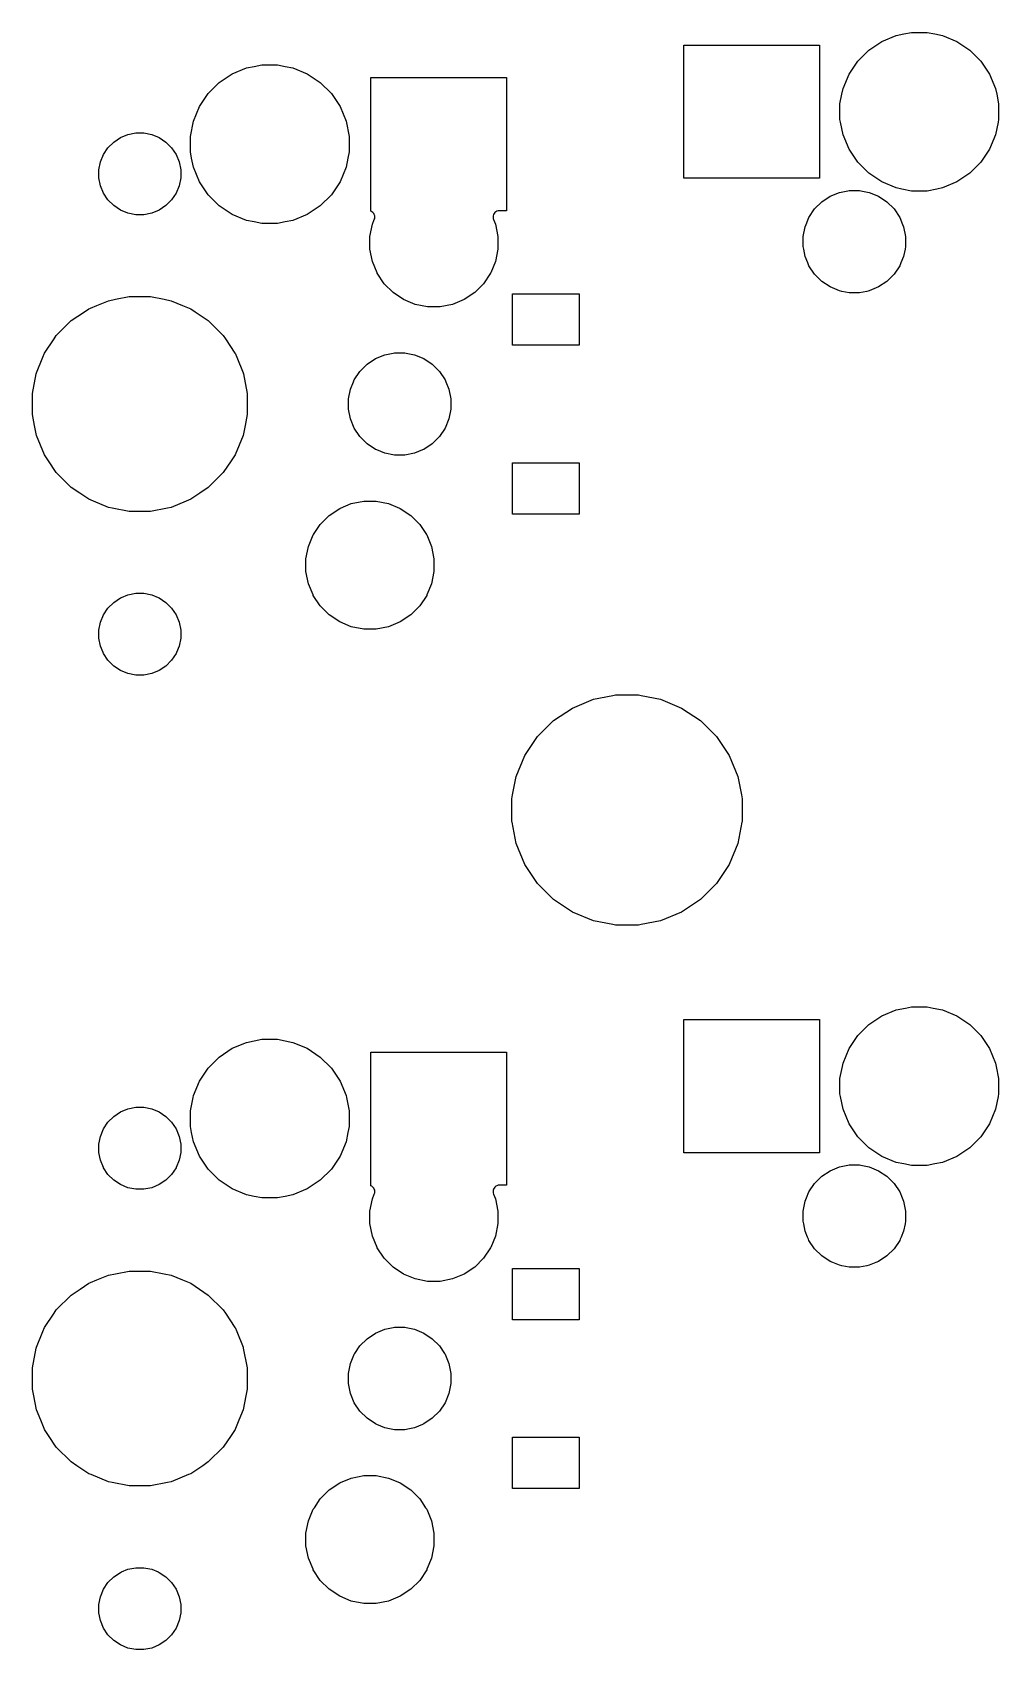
# Model space of a CAD drawing. Extents: x 52 to 337, y -159 to -34.
# Drawn here: x 86.8 to 105.69, y -73.56 to -41.95 of the extents above; entities that cross this region are included whole.
import ezdxf

# ---------------------------------------------------------------- set-up
doc = ezdxf.new("R2010")
doc.units = 0
doc.layers.add('BLACK', color=7, linetype='CONTINUOUS')

msp = doc.modelspace()

# ---------------------------------------------------------------- linework, layer by layer
at = {"layer": 'BLACK', "linetype": 'CONTINUOUS'}
for p, q in [((103.405, -42.123), (103.688, -42.0061)), ((103.688, -42.0061), (103.837, -41.9763)), ((103.837, -41.9763), (103.987, -41.9465)), ((103.987, -41.9465), (104.293, -41.9465)), ((104.293, -41.9465), (104.443, -41.9763)), ((104.443, -41.9763), (104.592, -42.0061)), ((104.592, -42.0061), (104.875, -42.123)), ((99.539, -44.7985), (99.539, -42.1965)), ((99.539, -42.1965), (102.191, -42.1965)), ((102.191, -42.1965), (102.191, -44.7985)), ((102.935, -42.5088), (103.151, -42.2928)), ((103.151, -42.2928), (103.405, -42.123)), ((104.875, -42.123), (105.129, -42.2928)), ((105.129, -42.2928), (105.345, -42.5088)), ((90.7053, -42.758), (90.9876, -42.6411)), ((90.9876, -42.6411), (91.1374, -42.6113)), ((91.1374, -42.6113), (91.2872, -42.5815)), ((91.2872, -42.5815), (91.5928, -42.5815)), ((91.5928, -42.5815), (91.7426, -42.6113)), ((91.7426, -42.6113), (91.8924, -42.6411)), ((91.8924, -42.6411), (92.1747, -42.758)), ((102.766, -42.7628), (102.935, -42.5088)), ((105.345, -42.5088), (105.514, -42.7628)), ((90.2353, -43.1438), (90.4513, -42.9278)), ((90.4513, -42.9278), (90.7053, -42.758)), ((92.1747, -42.758), (92.4287, -42.9278)), ((92.4287, -42.9278), (92.6447, -43.1438)), ((93.416, -45.4426), (93.416, -42.8315)), ((93.416, -42.8315), (96.068, -42.8315)), ((96.068, -42.8315), (96.068, -45.4335)), ((102.649, -43.0451), (102.766, -42.7628)), ((105.514, -42.7628), (105.631, -43.0451)), ((90.0655, -43.3978), (90.2353, -43.1438)), ((92.6447, -43.1438), (92.8145, -43.3978)), ((102.589, -43.3447), (102.627, -43.1536)), ((102.627, -43.1536), (102.649, -43.0451)), ((105.631, -43.0451), (105.653, -43.1536)), ((105.653, -43.1536), (105.691, -43.3447)), ((89.9486, -43.6801), (90.0655, -43.3978)), ((92.8145, -43.3978), (92.9314, -43.6801)), ((102.589, -43.6503), (102.589, -43.3447)), ((105.691, -43.3447), (105.691, -43.6503)), ((88.5206, -44.0027), (88.6664, -43.9423)), ((88.6664, -43.9423), (88.8211, -43.9115)), ((88.8211, -43.9115), (88.9789, -43.9115)), ((88.9789, -43.9115), (89.1336, -43.9423)), ((89.1336, -43.9423), (89.2794, -44.0027)), ((89.889, -43.9797), (89.9486, -43.6801)), ((89.9486, -43.6801), (89.9486, -43.6801)), ((92.9314, -43.6801), (92.9314, -43.6801)), ((92.9314, -43.6801), (92.991, -43.9797)), ((102.599, -43.7007), (102.589, -43.6503)), ((102.649, -43.9499), (102.599, -43.7007)), ((105.681, -43.7007), (105.631, -43.9499)), ((105.691, -43.6503), (105.681, -43.7007)), ((88.1902, -44.3331), (88.2778, -44.2019)), ((88.2778, -44.2019), (88.3894, -44.0903)), ((88.3894, -44.0903), (88.5206, -44.0027)), ((88.5206, -44.0027), (88.5206, -44.0027)), ((89.2794, -44.0027), (89.2794, -44.0027)), ((89.2794, -44.0027), (89.4106, -44.0903)), ((89.4106, -44.0903), (89.5222, -44.2019)), ((89.5222, -44.2019), (89.6098, -44.3331)), ((89.889, -44.2853), (89.889, -43.9797)), ((92.991, -43.9797), (92.991, -44.2853)), ((102.766, -44.2322), (102.649, -43.9499)), ((102.935, -44.4862), (102.766, -44.2322)), ((105.514, -44.2322), (105.345, -44.4862)), ((105.631, -43.9499), (105.514, -44.2322)), ((88.099, -44.6336), (88.1298, -44.4789)), ((88.1298, -44.4789), (88.1902, -44.3331)), ((88.1902, -44.3331), (88.1902, -44.3331)), ((89.6098, -44.3331), (89.6098, -44.3331)), ((89.6098, -44.3331), (89.6702, -44.4789)), ((89.6702, -44.4789), (89.701, -44.6336)), ((89.9129, -44.4055), (89.889, -44.2853)), ((89.9486, -44.5849), (89.9129, -44.4055)), ((92.9671, -44.4055), (92.9314, -44.5849)), ((92.991, -44.2853), (92.9671, -44.4055)), ((103.151, -44.7022), (102.935, -44.4862)), ((105.345, -44.4862), (105.129, -44.7022)), ((88.099, -44.7914), (88.099, -44.6336)), ((88.1298, -44.9461), (88.099, -44.7914)), ((89.701, -44.7914), (89.6702, -44.9461)), ((89.701, -44.6336), (89.701, -44.7914)), ((90.0655, -44.8672), (89.9486, -44.5849)), ((90.2353, -45.1212), (90.0655, -44.8672)), ((92.8145, -44.8672), (92.6447, -45.1212)), ((92.9314, -44.5849), (92.8145, -44.8672)), ((102.191, -44.7985), (99.539, -44.7985)), ((103.405, -44.872), (103.151, -44.7022)), ((103.688, -44.9889), (103.405, -44.872)), ((104.875, -44.872), (104.592, -44.9889)), ((105.129, -44.7022), (104.875, -44.872)), ((88.1902, -45.0919), (88.1298, -44.9461)), ((88.2778, -45.2231), (88.1902, -45.0919)), ((88.1902, -45.0919), (88.1902, -45.0919)), ((89.6098, -45.0919), (89.5222, -45.2231)), ((89.6702, -44.9461), (89.6098, -45.0919)), ((89.6098, -45.0919), (89.6098, -45.0919)), ((90.4513, -45.3372), (90.2353, -45.1212)), ((92.6447, -45.1212), (92.4287, -45.3372)), ((102.232, -45.26), (102.396, -45.1504)), ((102.396, -45.1504), (102.578, -45.075)), ((102.578, -45.075), (102.742, -45.0423)), ((102.742, -45.0423), (102.771, -45.0365)), ((102.771, -45.0365), (102.969, -45.0365)), ((102.969, -45.0365), (102.998, -45.0423)), ((102.998, -45.0423), (103.162, -45.075)), ((103.162, -45.075), (103.344, -45.1504)), ((103.344, -45.1504), (103.508, -45.26)), ((103.8, -45.0112), (103.688, -44.9889)), ((103.987, -45.0485), (103.8, -45.0112)), ((104.293, -45.0485), (103.987, -45.0485)), ((104.48, -45.0112), (104.293, -45.0485)), ((104.592, -44.9889), (104.48, -45.0112)), ((88.3894, -45.3347), (88.2778, -45.2231)), ((88.5206, -45.4223), (88.3894, -45.3347)), ((88.6664, -45.4827), (88.5206, -45.4223)), ((88.5206, -45.4223), (88.5206, -45.4223)), ((88.5206, -45.4223), (88.5206, -45.4223)), ((88.8211, -45.5135), (88.6664, -45.4827)), ((88.9789, -45.5135), (88.8211, -45.5135)), ((89.1336, -45.4827), (88.9789, -45.5135)), ((89.2794, -45.4223), (89.1336, -45.4827)), ((89.4106, -45.3347), (89.2794, -45.4223)), ((89.2794, -45.4223), (89.2794, -45.4223)), ((89.2794, -45.4223), (89.2794, -45.4223)), ((89.5222, -45.2231), (89.4106, -45.3347)), ((90.7053, -45.507), (90.4513, -45.3372)), ((90.9876, -45.6239), (90.7053, -45.507)), ((92.1747, -45.507), (91.8924, -45.6239)), ((92.4287, -45.3372), (92.1747, -45.507)), ((93.4172, -45.443), (93.416, -45.4426)), ((93.4388, -45.4546), (93.4172, -45.443)), ((93.4578, -45.4701), (93.4388, -45.4546)), ((93.4733, -45.4891), (93.4578, -45.4701)), ((93.4849, -45.5107), (93.4733, -45.4891)), ((93.492, -45.5341), (93.4849, -45.5107)), ((95.8151, -45.5107), (95.808, -45.5341)), ((95.8267, -45.4891), (95.8151, -45.5107)), ((95.8422, -45.4701), (95.8267, -45.4891)), ((95.8612, -45.4546), (95.8422, -45.4701)), ((95.8828, -45.443), (95.8612, -45.4546)), ((95.9062, -45.4359), (95.8828, -45.443)), ((95.9306, -45.4335), (95.9062, -45.4359)), ((96.068, -45.4335), (95.9306, -45.4335)), ((101.983, -45.5633), (102.092, -45.3994)), ((102.092, -45.3994), (102.232, -45.26)), ((103.508, -45.26), (103.648, -45.3994)), ((103.648, -45.3994), (103.757, -45.5633)), ((91.1374, -45.6537), (90.9876, -45.6239)), ((91.2872, -45.6835), (91.1374, -45.6537)), ((91.5928, -45.6835), (91.2872, -45.6835)), ((91.7426, -45.6537), (91.5928, -45.6835)), ((91.8924, -45.6239), (91.7426, -45.6537)), ((93.399, -45.9393), (93.4471, -45.6976)), ((93.4471, -45.6976), (93.4849, -45.6063)), ((93.4849, -45.6063), (93.492, -45.5829)), ((93.4944, -45.5585), (93.492, -45.5341)), ((93.492, -45.5829), (93.4944, -45.5585)), ((95.808, -45.5341), (95.8056, -45.5585)), ((95.8056, -45.5585), (95.808, -45.5829)), ((95.808, -45.5829), (95.8151, -45.6063)), ((95.8151, -45.6063), (95.8529, -45.6976)), ((95.8529, -45.6976), (95.901, -45.9393)), ((101.869, -45.9389), (101.907, -45.7455)), ((101.907, -45.7455), (101.926, -45.7005)), ((101.926, -45.7005), (101.983, -45.5633)), ((103.757, -45.5633), (103.814, -45.7005)), ((103.814, -45.7005), (103.833, -45.7455)), ((103.833, -45.7455), (103.871, -45.9389)), ((93.399, -46.1857), (93.399, -45.9393)), ((95.901, -45.9393), (95.901, -46.1857)), ((101.869, -46.1361), (101.869, -45.9389)), ((101.879, -46.1857), (101.869, -46.1361)), ((103.871, -46.1361), (103.861, -46.1857)), ((103.871, -45.9389), (103.871, -46.1361)), ((93.4471, -46.4274), (93.399, -46.1857)), ((93.5394, -46.6503), (93.4471, -46.4274)), ((95.8529, -46.4274), (95.7606, -46.6503)), ((95.901, -46.1857), (95.8529, -46.4274)), ((101.907, -46.3295), (101.879, -46.1857)), ((101.959, -46.4547), (101.907, -46.3295)), ((101.974, -46.4899), (101.959, -46.4547)), ((103.781, -46.4547), (103.766, -46.4899)), ((103.833, -46.3295), (103.781, -46.4547)), ((103.861, -46.1857), (103.833, -46.3295)), ((93.5414, -46.6551), (93.5394, -46.6503)), ((93.6783, -46.86), (93.5414, -46.6551)), ((95.7586, -46.6551), (95.6217, -46.86)), ((95.7606, -46.6503), (95.7586, -46.6551)), ((101.983, -46.5117), (101.974, -46.4899)), ((102.092, -46.6756), (101.983, -46.5117)), ((102.232, -46.815), (102.092, -46.6756)), ((103.648, -46.6756), (103.508, -46.815)), ((103.757, -46.5117), (103.648, -46.6756)), ((103.766, -46.4899), (103.757, -46.5117)), ((93.8525, -47.0342), (93.6783, -46.86)), ((94.0574, -47.1711), (93.8525, -47.0342)), ((95.4475, -47.0342), (95.2426, -47.1711)), ((95.6217, -46.86), (95.4475, -47.0342)), ((96.1865, -48.0635), (96.1865, -47.0615)), ((96.1865, -47.0615), (97.4885, -47.0615)), ((97.4885, -47.0615), (97.4885, -48.0635)), ((102.396, -46.9246), (102.232, -46.815)), ((102.396, -46.9247), (102.396, -46.9246)), ((102.396, -46.9246), (102.396, -46.9246)), ((102.396, -46.9246), (102.396, -46.9246)), ((102.578, -47), (102.396, -46.9247)), ((102.627, -47.0098), (102.578, -47)), ((102.771, -47.0385), (102.627, -47.0098)), ((102.969, -47.0385), (102.771, -47.0385)), ((103.113, -47.0098), (102.969, -47.0385)), ((103.162, -47), (103.113, -47.0098)), ((103.344, -46.9247), (103.162, -47)), ((103.508, -46.815), (103.344, -46.9246)), ((103.344, -46.9246), (103.344, -46.9246)), ((103.344, -46.9246), (103.344, -46.9246)), ((103.344, -46.9246), (103.344, -46.9247)), ((87.5607, -47.5805), (87.8202, -47.4072)), ((87.8202, -47.4072), (87.9048, -47.3506)), ((87.9048, -47.3506), (87.9329, -47.339)), ((87.9329, -47.339), (88.063, -47.2851)), ((88.063, -47.2851), (88.2872, -47.1922)), ((88.2872, -47.1922), (88.4225, -47.1653)), ((88.4225, -47.1653), (88.6931, -47.1115)), ((88.6931, -47.1115), (89.1069, -47.1115)), ((89.1069, -47.1115), (89.3775, -47.1653)), ((89.3775, -47.1653), (89.5128, -47.1922)), ((89.5128, -47.1922), (89.737, -47.2851)), ((89.737, -47.2851), (89.8671, -47.339)), ((89.8671, -47.339), (89.8952, -47.3506)), ((89.8952, -47.3506), (89.9798, -47.4072)), ((89.9798, -47.4072), (90.2393, -47.5805)), ((94.2851, -47.2654), (94.0574, -47.1711)), ((94.0574, -47.1711), (94.0574, -47.1711)), ((94.0574, -47.1711), (94.0574, -47.1711)), ((94.5268, -47.3135), (94.2851, -47.2654)), ((94.7732, -47.3135), (94.5268, -47.3135)), ((95.0149, -47.2654), (94.7732, -47.3135)), ((95.2426, -47.1711), (95.0149, -47.2654)), ((95.2426, -47.1711), (95.2426, -47.1711)), ((95.2426, -47.1711), (95.2426, -47.1711)), ((87.268, -47.8732), (87.5607, -47.5805)), ((90.2393, -47.5805), (90.532, -47.8732)), ((87.0391, -48.2158), (87.2257, -47.9365)), ((87.2257, -47.9365), (87.268, -47.8732)), ((90.532, -47.8732), (90.5743, -47.9365)), ((90.5743, -47.9365), (90.7609, -48.2158)), ((86.8797, -48.5997), (87.0052, -48.2969)), ((87.0052, -48.2969), (87.0381, -48.2173)), ((87.0381, -48.2173), (87.0391, -48.2158)), ((90.7609, -48.2158), (90.7619, -48.2173)), ((90.7619, -48.2173), (90.7948, -48.2969)), ((90.7948, -48.2969), (90.9203, -48.5997)), ((93.3419, -48.435), (93.5058, -48.3254)), ((93.5058, -48.3254), (93.688, -48.25)), ((93.688, -48.25), (93.8522, -48.2173)), ((93.8522, -48.2173), (93.8814, -48.2115)), ((93.8814, -48.2115), (94.0786, -48.2115)), ((94.0786, -48.2115), (94.1078, -48.2173)), ((94.1078, -48.2173), (94.272, -48.25)), ((94.272, -48.25), (94.4542, -48.3254)), ((94.4542, -48.3254), (94.6181, -48.435)), ((97.4885, -48.0635), (96.1865, -48.0635)), ((86.799, -49.0056), (86.8754, -48.6217)), ((86.8754, -48.6217), (86.8797, -48.5997)), ((90.9203, -48.5997), (90.9246, -48.6217)), ((90.9246, -48.6217), (91.001, -49.0056)), ((93.0929, -48.7383), (93.2025, -48.5744)), ((93.2025, -48.5744), (93.3419, -48.435)), ((94.6181, -48.435), (94.7575, -48.5744)), ((94.7575, -48.5744), (94.8671, -48.7383)), ((86.799, -49.4194), (86.799, -49.0056)), ((91.001, -49.0056), (91.001, -49.4194)), ((92.979, -49.1139), (93.0175, -48.9205)), ((93.0175, -48.9205), (93.0758, -48.7797)), ((93.0758, -48.7797), (93.0929, -48.7384)), ((93.0929, -48.7384), (93.0929, -48.7383)), ((94.8671, -48.7383), (94.8671, -48.7384)), ((94.8671, -48.7384), (94.8842, -48.7797)), ((94.8842, -48.7797), (94.9425, -48.9205)), ((94.9425, -48.9205), (94.981, -49.1139)), ((92.979, -49.3111), (92.979, -49.1139)), ((93.0175, -49.5045), (92.979, -49.3111)), ((94.981, -49.3111), (94.9425, -49.5045)), ((94.981, -49.1139), (94.981, -49.3111)), ((86.8418, -49.6345), (86.799, -49.4194)), ((86.8797, -49.8253), (86.8418, -49.6345)), ((90.9582, -49.6345), (90.9203, -49.8253)), ((91.001, -49.4194), (90.9582, -49.6345)), ((93.0929, -49.6867), (93.0175, -49.5045)), ((94.9425, -49.5045), (94.8671, -49.6867)), ((87.0381, -50.2077), (86.8797, -49.8253)), ((90.9203, -49.8253), (90.7619, -50.2077)), ((93.2025, -49.8506), (93.0929, -49.6867)), ((93.3419, -49.99), (93.2025, -49.8506)), ((94.7575, -49.8506), (94.6181, -49.99)), ((94.8671, -49.6867), (94.7575, -49.8506)), ((87.1171, -50.3258), (87.0381, -50.2077)), ((90.7619, -50.2077), (90.6829, -50.3258)), ((93.5058, -50.0996), (93.3419, -49.99)), ((93.5059, -50.0996), (93.5058, -50.0996)), ((93.5058, -50.0996), (93.5058, -50.0996)), ((93.5335, -50.111), (93.5059, -50.0996)), ((93.688, -50.175), (93.5335, -50.111)), ((93.8814, -50.2135), (93.688, -50.175)), ((94.0786, -50.2135), (93.8814, -50.2135)), ((94.272, -50.175), (94.0786, -50.2135)), ((94.4265, -50.111), (94.272, -50.175)), ((94.4541, -50.0996), (94.4265, -50.111)), ((94.4542, -50.0996), (94.4541, -50.0996)), ((94.4541, -50.0996), (94.4541, -50.0996)), ((94.6181, -49.99), (94.4542, -50.0996)), ((87.268, -50.5518), (87.1171, -50.3258)), ((87.5607, -50.8445), (87.268, -50.5518)), ((90.532, -50.5518), (90.2393, -50.8445)), ((90.6829, -50.3258), (90.532, -50.5518)), ((96.1865, -51.3635), (96.1865, -50.3615)), ((96.1865, -50.3615), (97.4885, -50.3615)), ((97.4885, -50.3615), (97.4885, -51.3635)), ((87.7278, -50.9561), (87.5607, -50.8445)), ((90.2393, -50.8445), (90.0722, -50.9561)), ((87.9048, -51.0744), (87.7278, -50.9561)), ((87.9944, -51.1115), (87.9048, -51.0744)), ((87.9048, -51.0744), (87.9048, -51.0744)), ((87.9048, -51.0744), (87.9048, -51.0744)), ((88.2872, -51.2328), (87.9944, -51.1115)), ((89.8056, -51.1115), (89.5128, -51.2328)), ((89.8952, -51.0744), (89.8056, -51.1115)), ((90.0722, -50.9561), (89.8952, -51.0744)), ((89.8952, -51.0744), (89.8952, -51.0744)), ((89.8952, -51.0744), (89.8952, -51.0744)), ((92.8232, -51.2473), (93.0351, -51.1596)), ((93.0351, -51.1596), (93.2768, -51.1115)), ((93.2768, -51.1115), (93.5232, -51.1115)), ((93.5232, -51.1115), (93.7649, -51.1596)), ((93.7649, -51.1596), (93.9768, -51.2473)), ((88.3604, -51.2473), (88.2872, -51.2328)), ((88.6931, -51.3135), (88.3604, -51.2473)), ((89.1069, -51.3135), (88.6931, -51.3135)), ((89.4396, -51.2473), (89.1069, -51.3135)), ((89.5128, -51.2328), (89.4396, -51.2473)), ((92.4283, -51.565), (92.6025, -51.3908)), ((92.6025, -51.3908), (92.8074, -51.2539)), ((92.8074, -51.2539), (92.8232, -51.2473)), ((93.9768, -51.2473), (93.9926, -51.2539)), ((93.9926, -51.2539), (94.1975, -51.3908)), ((94.1975, -51.3908), (94.3717, -51.565)), ((97.4885, -51.3635), (96.1865, -51.3635)), ((92.1971, -51.9976), (92.2914, -51.7699)), ((92.2914, -51.7699), (92.2963, -51.7625)), ((92.2963, -51.7625), (92.4283, -51.565)), ((94.3717, -51.565), (94.5037, -51.7625)), ((94.5037, -51.7625), (94.5086, -51.7699)), ((94.5086, -51.7699), (94.6029, -51.9976)), ((92.149, -52.2393), (92.1971, -51.9976)), ((94.6029, -51.9976), (94.651, -52.2393)), ((92.149, -52.4857), (92.149, -52.2393)), ((94.651, -52.2393), (94.651, -52.4857)), ((92.1971, -52.7274), (92.149, -52.4857)), ((92.2861, -52.9423), (92.1971, -52.7274)), ((94.6029, -52.7274), (94.5139, -52.9423)), ((94.651, -52.4857), (94.6029, -52.7274)), ((88.2778, -53.2019), (88.3894, -53.0903)), ((88.3894, -53.0903), (88.5206, -53.0027)), ((88.5206, -53.0027), (88.5424, -52.9936)), ((88.5424, -52.9936), (88.6664, -52.9423)), ((88.6664, -52.9423), (88.8211, -52.9115)), ((88.8211, -52.9115), (88.9789, -52.9115)), ((88.9789, -52.9115), (89.1336, -52.9423)), ((89.1336, -52.9423), (89.2576, -52.9936)), ((89.2576, -52.9936), (89.2794, -53.0027)), ((89.2794, -53.0027), (89.4106, -53.0903)), ((89.4106, -53.0903), (89.5222, -53.2019)), ((92.2914, -52.9551), (92.2861, -52.9423)), ((92.4283, -53.16), (92.2914, -52.9551)), ((94.5086, -52.9551), (94.3717, -53.16)), ((94.5139, -52.9423), (94.5086, -52.9551)), ((88.1298, -53.4789), (88.1902, -53.3331)), ((88.1902, -53.3331), (88.1915, -53.3311)), ((88.1915, -53.3311), (88.2778, -53.2019)), ((89.5222, -53.2019), (89.6085, -53.3311)), ((89.6085, -53.3311), (89.6098, -53.3331)), ((89.6098, -53.3331), (89.6702, -53.4789)), ((92.6025, -53.3342), (92.4283, -53.16)), ((92.8074, -53.4711), (92.6025, -53.3342)), ((94.1975, -53.3342), (93.9926, -53.4711)), ((94.3717, -53.16), (94.1975, -53.3342)), ((88.099, -53.6336), (88.1298, -53.4789)), ((88.099, -53.7914), (88.099, -53.6336)), ((89.6702, -53.4789), (89.701, -53.6336)), ((89.701, -53.6336), (89.701, -53.7914)), ((93.0351, -53.5654), (92.8074, -53.4711)), ((92.8074, -53.4711), (92.8074, -53.4711)), ((92.8074, -53.4711), (92.8074, -53.4711)), ((93.2768, -53.6135), (93.0351, -53.5654)), ((93.5232, -53.6135), (93.2768, -53.6135)), ((93.7649, -53.5654), (93.5232, -53.6135)), ((93.9926, -53.4711), (93.7649, -53.5654)), ((93.9926, -53.4711), (93.9926, -53.4711)), ((93.9926, -53.4711), (93.9926, -53.4711)), ((88.1298, -53.9461), (88.099, -53.7914)), ((88.1824, -54.0732), (88.1298, -53.9461)), ((89.6702, -53.9461), (89.6176, -54.0732)), ((89.701, -53.7914), (89.6702, -53.9461)), ((88.1902, -54.0919), (88.1824, -54.0732)), ((88.2778, -54.2231), (88.1902, -54.0919)), ((88.3894, -54.3347), (88.2778, -54.2231)), ((88.5206, -54.4223), (88.3894, -54.3347)), ((89.4106, -54.3347), (89.2794, -54.4223)), ((89.5222, -54.2231), (89.4106, -54.3347)), ((89.6098, -54.0919), (89.5222, -54.2231)), ((89.6176, -54.0732), (89.6098, -54.0919)), ((88.6664, -54.4827), (88.5206, -54.4223)), ((88.5206, -54.4223), (88.5206, -54.4223)), ((88.5206, -54.4223), (88.5206, -54.4223)), ((88.8211, -54.5135), (88.6664, -54.4827)), ((88.9789, -54.5135), (88.8211, -54.5135)), ((89.1336, -54.4827), (88.9789, -54.5135)), ((89.2794, -54.4223), (89.1336, -54.4827)), ((89.2794, -54.4223), (89.2794, -54.4223)), ((89.2794, -54.4223), (89.2794, -54.4223)), ((97.3588, -55.1552), (97.7684, -54.9855)), ((97.7684, -54.9855), (98.1491, -54.9098)), ((98.1491, -54.9098), (98.2033, -54.899)), ((98.2033, -54.899), (98.6467, -54.899)), ((98.6467, -54.899), (98.7009, -54.9098)), ((98.7009, -54.9098), (99.0816, -54.9855)), ((99.0816, -54.9855), (99.4912, -55.1552)), ((96.9901, -55.4015), (97.3588, -55.1552)), ((99.4912, -55.1552), (99.8599, -55.4015)), ((96.6765, -55.7151), (96.9901, -55.4015)), ((99.8599, -55.4015), (100.173, -55.7151)), ((96.4302, -56.0838), (96.6765, -55.7151)), ((100.173, -55.7151), (100.42, -56.0838)), ((96.2605, -56.4934), (96.4302, -56.0838)), ((100.42, -56.0838), (100.589, -56.4934)), ((96.1891, -56.8524), (96.2605, -56.4934)), ((100.589, -56.4934), (100.661, -56.8524)), ((96.174, -56.9283), (96.1891, -56.8524)), ((100.661, -56.8524), (100.676, -56.9283)), ((96.174, -57.3717), (96.174, -56.9283)), ((100.676, -56.9283), (100.676, -57.3717)), ((96.1774, -57.389), (96.174, -57.3717)), ((96.2605, -57.8066), (96.1774, -57.389)), ((100.673, -57.389), (100.589, -57.8066)), ((100.676, -57.3717), (100.673, -57.389)), ((96.4302, -58.2162), (96.2605, -57.8066)), ((100.589, -57.8066), (100.42, -58.2162)), ((96.6765, -58.5849), (96.4302, -58.2162)), ((100.42, -58.2162), (100.173, -58.5849)), ((96.9901, -58.8985), (96.6765, -58.5849)), ((100.173, -58.5849), (99.8599, -58.8985)), ((97.3588, -59.1448), (96.9901, -58.8985)), ((99.8599, -58.8985), (99.4912, -59.1448)), ((97.7684, -59.3145), (97.3588, -59.1448)), ((98.1491, -59.3902), (97.7684, -59.3145)), ((98.2033, -59.401), (98.1491, -59.3902)), ((98.6467, -59.401), (98.2033, -59.401)), ((98.7009, -59.3902), (98.6467, -59.401)), ((99.0816, -59.3145), (98.7009, -59.3902)), ((99.4912, -59.1448), (99.0816, -59.3145)), ((103.688, -61.0561), (103.868, -61.0202)), ((103.868, -61.0202), (103.987, -60.9965)), ((103.987, -60.9965), (104.293, -60.9965)), ((104.293, -60.9965), (104.412, -61.0202)), ((104.412, -61.0202), (104.592, -61.0561)), ((99.539, -63.8485), (99.539, -61.2465)), ((99.539, -61.2465), (102.191, -61.2465)), ((102.191, -61.2465), (102.191, -63.8485)), ((103.151, -61.3428), (103.405, -61.173)), ((103.405, -61.173), (103.688, -61.0561)), ((104.592, -61.0561), (104.875, -61.173)), ((104.875, -61.173), (105.129, -61.3428)), ((91.1374, -61.6613), (91.2872, -61.6315)), ((91.2872, -61.6315), (91.5928, -61.6315)), ((91.5928, -61.6315), (91.7426, -61.6613)), ((102.766, -61.8128), (102.935, -61.5588)), ((102.935, -61.5588), (103.151, -61.3428)), ((105.129, -61.3428), (105.345, -61.5588)), ((105.345, -61.5588), (105.514, -61.8128)), ((90.4513, -61.9778), (90.7053, -61.808)), ((90.7053, -61.808), (90.9876, -61.6911)), ((90.9876, -61.6911), (91.1374, -61.6613)), ((91.7426, -61.6613), (91.8924, -61.6911)), ((91.8924, -61.6911), (92.1747, -61.808)), ((92.1747, -61.808), (92.4287, -61.9778)), ((93.416, -64.4926), (93.416, -61.8815)), ((93.416, -61.8815), (96.068, -61.8815)), ((96.068, -61.8815), (96.068, -64.4835)), ((102.649, -62.0951), (102.766, -61.8128)), ((105.514, -61.8128), (105.631, -62.0951)), ((90.0655, -62.4478), (90.2353, -62.1938)), ((90.2353, -62.1938), (90.4513, -61.9778)), ((92.4287, -61.9778), (92.6447, -62.1938)), ((92.6447, -62.1938), (92.8145, -62.4478)), ((102.589, -62.3947), (102.635, -62.1622)), ((102.635, -62.1622), (102.649, -62.0951)), ((105.631, -62.0951), (105.645, -62.1622)), ((105.645, -62.1622), (105.691, -62.3947)), ((89.9486, -62.7301), (90.0655, -62.4478)), ((92.8145, -62.4478), (92.9314, -62.7301)), ((102.589, -62.7003), (102.589, -62.3947)), ((105.691, -62.3947), (105.691, -62.7003)), ((89.889, -63.0297), (89.9405, -62.7708)), ((89.9405, -62.7708), (89.9486, -62.7301)), ((92.9314, -62.7301), (92.9395, -62.7708)), ((92.9395, -62.7708), (92.991, -63.0297)), ((102.599, -62.7507), (102.589, -62.7003)), ((102.649, -62.9999), (102.599, -62.7507)), ((105.681, -62.7507), (105.631, -62.9999)), ((105.691, -62.7003), (105.681, -62.7507)), ((88.2778, -63.2519), (88.3894, -63.1403)), ((88.3894, -63.1403), (88.5206, -63.0527)), ((88.5206, -63.0527), (88.6664, -62.9923)), ((88.5206, -63.0527), (88.5206, -63.0527)), ((88.6664, -62.9923), (88.8211, -62.9615)), ((88.8211, -62.9615), (88.9789, -62.9615)), ((88.9789, -62.9615), (89.1336, -62.9923)), ((89.1336, -62.9923), (89.2794, -63.0527)), ((89.2794, -63.0527), (89.2794, -63.0527)), ((89.2794, -63.0527), (89.4106, -63.1403)), ((89.4106, -63.1403), (89.5222, -63.2519)), ((89.889, -63.3353), (89.889, -63.0297)), ((92.991, -63.0297), (92.991, -63.3353)), ((102.766, -63.2822), (102.649, -62.9999)), ((105.631, -62.9999), (105.514, -63.2822)), ((88.099, -63.6836), (88.1298, -63.5289)), ((88.1298, -63.5289), (88.1902, -63.3831)), ((88.1902, -63.3831), (88.2778, -63.2519)), ((88.1902, -63.3831), (88.1902, -63.3831)), ((89.5222, -63.2519), (89.6098, -63.3831)), ((89.6098, -63.3831), (89.6098, -63.3831)), ((89.6098, -63.3831), (89.6702, -63.5289)), ((89.6702, -63.5289), (89.701, -63.6836)), ((89.9129, -63.4555), (89.889, -63.3353)), ((89.9486, -63.6349), (89.9129, -63.4555)), ((92.9671, -63.4555), (92.9314, -63.6349)), ((92.991, -63.3353), (92.9671, -63.4555)), ((102.935, -63.5362), (102.766, -63.2822)), ((103.151, -63.7522), (102.935, -63.5362)), ((105.345, -63.5362), (105.129, -63.7522)), ((105.514, -63.2822), (105.345, -63.5362)), ((88.099, -63.8414), (88.099, -63.6836)), ((88.1298, -63.9961), (88.099, -63.8414)), ((89.701, -63.8414), (89.6702, -63.9961)), ((89.701, -63.6836), (89.701, -63.8414)), ((90.0655, -63.9172), (89.9486, -63.6349)), ((92.9314, -63.6349), (92.8145, -63.9172)), ((102.191, -63.8485), (99.539, -63.8485)), ((103.405, -63.922), (103.151, -63.7522)), ((105.129, -63.7522), (104.875, -63.922)), ((88.1897, -64.1408), (88.1298, -63.9961)), ((88.1902, -64.1419), (88.1897, -64.1408)), ((88.2778, -64.2731), (88.1902, -64.1419)), ((89.6098, -64.1419), (89.5222, -64.2731)), ((89.6103, -64.1408), (89.6098, -64.1419)), ((89.6702, -63.9961), (89.6103, -64.1408)), ((90.2353, -64.1712), (90.0655, -63.9172)), ((90.4513, -64.3872), (90.2353, -64.1712)), ((92.6447, -64.1712), (92.4287, -64.3872)), ((92.8145, -63.9172), (92.6447, -64.1712)), ((102.396, -64.2004), (102.578, -64.125)), ((102.578, -64.125), (102.742, -64.0923)), ((102.742, -64.0923), (102.771, -64.0865)), ((102.771, -64.0865), (102.969, -64.0865)), ((102.969, -64.0865), (102.998, -64.0923)), ((102.998, -64.0923), (103.162, -64.125)), ((103.162, -64.125), (103.344, -64.2004)), ((103.688, -64.0389), (103.405, -63.922)), ((103.837, -64.0687), (103.688, -64.0389)), ((103.987, -64.0985), (103.837, -64.0687)), ((104.293, -64.0985), (103.987, -64.0985)), ((104.443, -64.0687), (104.293, -64.0985)), ((104.592, -64.0389), (104.443, -64.0687)), ((104.875, -63.922), (104.592, -64.0389)), ((88.3894, -64.3847), (88.2778, -64.2731)), ((88.5206, -64.4723), (88.3894, -64.3847)), ((88.6664, -64.5327), (88.5206, -64.4723)), ((88.5206, -64.4723), (88.5206, -64.4723)), ((88.5206, -64.4723), (88.5206, -64.4723)), ((89.2794, -64.4723), (89.1336, -64.5327)), ((89.4106, -64.3847), (89.2794, -64.4723)), ((89.2794, -64.4723), (89.2794, -64.4723)), ((89.2794, -64.4723), (89.2794, -64.4723)), ((89.5222, -64.2731), (89.4106, -64.3847)), ((90.7053, -64.557), (90.4513, -64.3872)), ((92.4287, -64.3872), (92.1747, -64.557)), ((93.4172, -64.493), (93.416, -64.4926)), ((93.4388, -64.5046), (93.4172, -64.493)), ((95.8828, -64.493), (95.8612, -64.5046)), ((95.9062, -64.4859), (95.8828, -64.493)), ((95.9306, -64.4835), (95.9062, -64.4859)), ((96.068, -64.4835), (95.9306, -64.4835)), ((101.983, -64.6133), (102.092, -64.4494)), ((102.092, -64.4494), (102.232, -64.31)), ((102.232, -64.31), (102.396, -64.2004)), ((103.344, -64.2004), (103.508, -64.31)), ((103.508, -64.31), (103.648, -64.4494)), ((103.648, -64.4494), (103.757, -64.6133)), ((88.8211, -64.5635), (88.6664, -64.5327)), ((88.9789, -64.5635), (88.8211, -64.5635)), ((89.1336, -64.5327), (88.9789, -64.5635)), ((90.9876, -64.6739), (90.7053, -64.557)), ((91.1374, -64.7037), (90.9876, -64.6739)), ((91.2872, -64.7335), (91.1374, -64.7037)), ((91.5928, -64.7335), (91.2872, -64.7335)), ((91.7426, -64.7037), (91.5928, -64.7335)), ((91.8924, -64.6739), (91.7426, -64.7037)), ((92.1747, -64.557), (91.8924, -64.6739)), ((93.399, -64.9893), (93.4471, -64.7476)), ((93.4578, -64.5201), (93.4388, -64.5046)), ((93.4471, -64.7476), (93.4849, -64.6563)), ((93.4733, -64.5391), (93.4578, -64.5201)), ((93.4849, -64.5607), (93.4733, -64.5391)), ((93.492, -64.5841), (93.4849, -64.5607)), ((93.4849, -64.6563), (93.492, -64.6329)), ((93.4944, -64.6085), (93.492, -64.5841)), ((93.492, -64.6329), (93.4944, -64.6085)), ((95.808, -64.5841), (95.8056, -64.6085)), ((95.8056, -64.6085), (95.808, -64.6329)), ((95.8151, -64.5607), (95.808, -64.5841)), ((95.808, -64.6329), (95.8151, -64.6563)), ((95.8267, -64.5391), (95.8151, -64.5607)), ((95.8151, -64.6563), (95.8529, -64.7476)), ((95.8422, -64.5201), (95.8267, -64.5391)), ((95.8612, -64.5046), (95.8422, -64.5201)), ((95.8529, -64.7476), (95.901, -64.9893)), ((101.869, -64.9889), (101.907, -64.7955)), ((101.907, -64.7955), (101.933, -64.7338)), ((101.933, -64.7338), (101.983, -64.6133)), ((103.757, -64.6133), (103.807, -64.7338)), ((103.807, -64.7338), (103.833, -64.7955)), ((103.833, -64.7955), (103.871, -64.9889)), ((93.399, -65.2357), (93.399, -64.9893)), ((95.901, -64.9893), (95.901, -65.2357)), ((101.869, -65.1861), (101.869, -64.9889)), ((103.871, -64.9889), (103.871, -65.1861)), ((93.4471, -65.4774), (93.399, -65.2357)), ((95.901, -65.2357), (95.8529, -65.4774)), ((101.88, -65.2405), (101.869, -65.1861)), ((101.907, -65.3795), (101.88, -65.2405)), ((101.956, -65.4971), (101.907, -65.3795)), ((103.833, -65.3795), (103.784, -65.4971)), ((103.86, -65.2405), (103.833, -65.3795)), ((103.871, -65.1861), (103.86, -65.2405)), ((93.5394, -65.7003), (93.4471, -65.4774)), ((93.5414, -65.7051), (93.5394, -65.7003)), ((93.6783, -65.91), (93.5414, -65.7051)), ((95.7586, -65.7051), (95.6217, -65.91)), ((95.7606, -65.7003), (95.7586, -65.7051)), ((95.8529, -65.4774), (95.7606, -65.7003)), ((101.974, -65.5399), (101.956, -65.4971)), ((101.983, -65.5617), (101.974, -65.5399)), ((102.092, -65.7256), (101.983, -65.5617)), ((102.232, -65.865), (102.092, -65.7256)), ((103.648, -65.7256), (103.508, -65.865)), ((103.757, -65.5617), (103.648, -65.7256)), ((103.766, -65.5399), (103.757, -65.5617)), ((103.784, -65.4971), (103.766, -65.5399)), ((93.8525, -66.0842), (93.6783, -65.91)), ((95.6217, -65.91), (95.4475, -66.0842)), ((102.396, -65.9746), (102.232, -65.865)), ((102.449, -65.9967), (102.396, -65.9746)), ((102.396, -65.9746), (102.396, -65.9746)), ((102.396, -65.9746), (102.396, -65.9746)), ((102.578, -66.05), (102.449, -65.9967)), ((102.627, -66.0598), (102.578, -66.05)), ((102.771, -66.0885), (102.627, -66.0598)), ((103.113, -66.0598), (102.969, -66.0885)), ((103.162, -66.05), (103.113, -66.0598)), ((103.291, -65.9967), (103.162, -66.05)), ((103.344, -65.9746), (103.291, -65.9967)), ((103.508, -65.865), (103.344, -65.9746)), ((103.344, -65.9746), (103.344, -65.9746)), ((103.344, -65.9746), (103.344, -65.9746)), ((87.9048, -66.4006), (87.9329, -66.389)), ((87.9329, -66.389), (88.063, -66.3351)), ((88.063, -66.3351), (88.2872, -66.2422)), ((88.2872, -66.2422), (88.4225, -66.2153)), ((88.4225, -66.2153), (88.6931, -66.1615)), ((88.6931, -66.1615), (89.1069, -66.1615)), ((89.1069, -66.1615), (89.3775, -66.2153)), ((89.3775, -66.2153), (89.5128, -66.2422)), ((89.5128, -66.2422), (89.737, -66.3351)), ((89.737, -66.3351), (89.8671, -66.389)), ((89.8671, -66.389), (89.8952, -66.4006)), ((94.0574, -66.2211), (93.8525, -66.0842)), ((94.2851, -66.3154), (94.0574, -66.2211)), ((94.0574, -66.2211), (94.0574, -66.2211)), ((94.0574, -66.2211), (94.0574, -66.2211)), ((94.5268, -66.3635), (94.2851, -66.3154)), ((94.7732, -66.3635), (94.5268, -66.3635)), ((95.0149, -66.3154), (94.7732, -66.3635)), ((95.2426, -66.2211), (95.0149, -66.3154)), ((95.4475, -66.0842), (95.2426, -66.2211)), ((95.2426, -66.2211), (95.2426, -66.2211)), ((95.2426, -66.2211), (95.2426, -66.2211)), ((96.1865, -67.1135), (96.1865, -66.1115)), ((96.1865, -66.1115), (97.4885, -66.1115)), ((97.4885, -66.1115), (97.4885, -67.1135)), ((102.969, -66.0885), (102.771, -66.0885)), ((87.268, -66.9232), (87.5607, -66.6305)), ((87.5607, -66.6305), (87.7316, -66.5164)), ((87.7316, -66.5164), (87.9048, -66.4006)), ((89.8952, -66.4006), (90.0684, -66.5164)), ((90.0684, -66.5164), (90.2393, -66.6305)), ((90.2393, -66.6305), (90.532, -66.9232)), ((87.0391, -67.2658), (87.2257, -66.9865)), ((87.2257, -66.9865), (87.268, -66.9232)), ((90.532, -66.9232), (90.5743, -66.9865)), ((90.5743, -66.9865), (90.7609, -67.2658)), ((87.0052, -67.3469), (87.0381, -67.2673)), ((87.0381, -67.2673), (87.0391, -67.2658)), ((90.7609, -67.2658), (90.7619, -67.2673)), ((90.7619, -67.2673), (90.7948, -67.3469)), ((93.5058, -67.3754), (93.688, -67.3)), ((93.688, -67.3), (93.8522, -67.2673)), ((93.8522, -67.2673), (93.8814, -67.2615)), ((93.8814, -67.2615), (94.0786, -67.2615)), ((94.0786, -67.2615), (94.1078, -67.2673)), ((94.1078, -67.2673), (94.272, -67.3)), ((94.272, -67.3), (94.4542, -67.3754)), ((97.4885, -67.1135), (96.1865, -67.1135)), ((86.8761, -67.6679), (86.8797, -67.6497)), ((86.8797, -67.6497), (87.0052, -67.3469)), ((90.7948, -67.3469), (90.9203, -67.6497)), ((90.9203, -67.6497), (90.9239, -67.6679)), ((93.1039, -67.7719), (93.2025, -67.6244)), ((93.2025, -67.6244), (93.3419, -67.485)), ((93.3419, -67.485), (93.5058, -67.3754)), ((94.4542, -67.3754), (94.6181, -67.485)), ((94.6181, -67.485), (94.7575, -67.6244)), ((94.7575, -67.6244), (94.8561, -67.7719)), ((86.799, -68.0556), (86.8761, -67.6679)), ((90.9239, -67.6679), (91.001, -68.0556)), ((92.979, -68.1639), (93.0175, -67.9705)), ((93.0175, -67.9705), (93.0845, -67.8086)), ((93.0845, -67.8086), (93.0929, -67.7884)), ((93.0929, -67.7884), (93.1039, -67.7719)), ((94.8561, -67.7719), (94.8671, -67.7884)), ((94.8671, -67.7884), (94.8755, -67.8086)), ((94.8755, -67.8086), (94.9425, -67.9705)), ((94.9425, -67.9705), (94.981, -68.1639)), ((86.799, -68.4694), (86.799, -68.0556)), ((91.001, -68.0556), (91.001, -68.4694)), ((92.979, -68.3611), (92.979, -68.1639)), ((94.981, -68.1639), (94.981, -68.3611)), ((86.8257, -68.6039), (86.799, -68.4694)), ((86.8797, -68.8753), (86.8257, -68.6039)), ((90.9743, -68.6039), (90.9203, -68.8753)), ((91.001, -68.4694), (90.9743, -68.6039)), ((93.0175, -68.5545), (92.979, -68.3611)), ((93.0929, -68.7367), (93.0175, -68.5545)), ((94.9425, -68.5545), (94.8671, -68.7367)), ((94.981, -68.3611), (94.9425, -68.5545)), ((86.9632, -69.0769), (86.8797, -68.8753)), ((90.9203, -68.8753), (90.8368, -69.0769)), ((93.2025, -68.9006), (93.0929, -68.7367)), ((93.3419, -69.04), (93.2025, -68.9006)), ((94.7575, -68.9006), (94.6181, -69.04)), ((94.8671, -68.7367), (94.7575, -68.9006)), ((87.0296, -69.2372), (86.9632, -69.0769)), ((87.0381, -69.2577), (87.0296, -69.2372)), ((90.7704, -69.2372), (90.7619, -69.2577)), ((90.8368, -69.0769), (90.7704, -69.2372)), ((93.5058, -69.1496), (93.3419, -69.04)), ((93.5059, -69.1496), (93.5058, -69.1496)), ((93.5058, -69.1496), (93.5058, -69.1496)), ((93.5335, -69.161), (93.5059, -69.1496)), ((93.688, -69.225), (93.5335, -69.161)), ((93.7847, -69.2443), (93.688, -69.225)), ((94.272, -69.225), (94.1753, -69.2443)), ((94.4265, -69.161), (94.272, -69.225)), ((94.4541, -69.1496), (94.4265, -69.161)), ((94.4542, -69.1496), (94.4541, -69.1496)), ((94.4541, -69.1496), (94.4541, -69.1496)), ((94.6181, -69.04), (94.4542, -69.1496)), ((87.1171, -69.3758), (87.0381, -69.2577)), ((87.268, -69.6018), (87.1171, -69.3758)), ((90.6829, -69.3758), (90.532, -69.6018)), ((90.7619, -69.2577), (90.6829, -69.3758)), ((93.8814, -69.2635), (93.7847, -69.2443)), ((94.0786, -69.2635), (93.8814, -69.2635)), ((94.1753, -69.2443), (94.0786, -69.2635)), ((96.1865, -70.4135), (96.1865, -69.4115)), ((96.1865, -69.4115), (97.4885, -69.4115)), ((97.4885, -69.4115), (97.4885, -70.4135)), ((87.5607, -69.8945), (87.268, -69.6018)), ((90.532, -69.6018), (90.2393, -69.8945)), ((87.6691, -69.9669), (87.5607, -69.8945)), ((87.9048, -70.1244), (87.6691, -69.9669)), ((87.9473, -70.142), (87.9048, -70.1244)), ((87.9048, -70.1244), (87.9048, -70.1244)), ((87.9048, -70.1244), (87.9048, -70.1244)), ((88.2872, -70.2828), (87.9473, -70.142)), ((89.8527, -70.142), (89.5128, -70.2828)), ((89.8952, -70.1244), (89.8527, -70.142)), ((90.1309, -69.9669), (89.8952, -70.1244)), ((89.8952, -70.1244), (89.8952, -70.1244)), ((89.8952, -70.1244), (89.8952, -70.1244)), ((90.2393, -69.8945), (90.1309, -69.9669)), ((93.0351, -70.2096), (93.2768, -70.1615)), ((93.2768, -70.1615), (93.5232, -70.1615)), ((93.5232, -70.1615), (93.7649, -70.2096)), ((88.3604, -70.2973), (88.2872, -70.2828)), ((88.6931, -70.3635), (88.3604, -70.2973)), ((89.1069, -70.3635), (88.6931, -70.3635)), ((89.4396, -70.2973), (89.1069, -70.3635)), ((89.5128, -70.2828), (89.4396, -70.2973)), ((92.4283, -70.615), (92.6025, -70.4408)), ((92.6025, -70.4408), (92.8074, -70.3039)), ((92.8074, -70.3039), (92.8232, -70.2973)), ((92.8232, -70.2973), (93.0351, -70.2096)), ((93.7649, -70.2096), (93.9768, -70.2973)), ((93.9768, -70.2973), (93.9926, -70.3039)), ((93.9926, -70.3039), (94.1975, -70.4408)), ((94.1975, -70.4408), (94.3717, -70.615)), ((97.4885, -70.4135), (96.1865, -70.4135)), ((92.1971, -71.0476), (92.2914, -70.8199)), ((92.2914, -70.8199), (92.3124, -70.7885)), ((92.3124, -70.7885), (92.4283, -70.615)), ((94.3717, -70.615), (94.4876, -70.7885)), ((94.4876, -70.7885), (94.5086, -70.8199)), ((94.5086, -70.8199), (94.6029, -71.0476)), ((92.149, -71.2893), (92.1971, -71.0476)), ((94.6029, -71.0476), (94.651, -71.2893)), ((92.149, -71.5357), (92.149, -71.2893)), ((94.651, -71.2893), (94.651, -71.5357)), ((92.1971, -71.7774), (92.149, -71.5357)), ((94.651, -71.5357), (94.6029, -71.7774)), ((88.3894, -72.1403), (88.5206, -72.0527)), ((88.5206, -72.0527), (88.5424, -72.0436)), ((88.5424, -72.0436), (88.6664, -71.9923)), ((88.6664, -71.9923), (88.8211, -71.9615)), ((88.8211, -71.9615), (88.9789, -71.9615)), ((88.9789, -71.9615), (89.1336, -71.9923)), ((89.1336, -71.9923), (89.2576, -72.0436)), ((89.2576, -72.0436), (89.2794, -72.0527)), ((89.2794, -72.0527), (89.4106, -72.1403)), ((92.2861, -71.9923), (92.1971, -71.7774)), ((92.2914, -72.0051), (92.2861, -71.9923)), ((92.4283, -72.21), (92.2914, -72.0051)), ((94.5086, -72.0051), (94.3717, -72.21)), ((94.5139, -71.9923), (94.5086, -72.0051)), ((94.6029, -71.7774), (94.5139, -71.9923)), ((88.1298, -72.5289), (88.1902, -72.3831)), ((88.1902, -72.3831), (88.1915, -72.3811)), ((88.1915, -72.3811), (88.2778, -72.2519)), ((88.2778, -72.2519), (88.3894, -72.1403)), ((89.4106, -72.1403), (89.5222, -72.2519)), ((89.5222, -72.2519), (89.6085, -72.3811)), ((89.6085, -72.3811), (89.6098, -72.3831)), ((89.6098, -72.3831), (89.6702, -72.5289)), ((92.6025, -72.3842), (92.4283, -72.21)), ((92.8074, -72.5211), (92.6025, -72.3842)), ((94.1975, -72.3842), (93.9926, -72.5211)), ((94.3717, -72.21), (94.1975, -72.3842)), ((88.099, -72.6836), (88.1298, -72.5289)), ((88.099, -72.8414), (88.099, -72.6836)), ((89.6702, -72.5289), (89.701, -72.6836)), ((89.701, -72.6836), (89.701, -72.8414)), ((93.0351, -72.6154), (92.8074, -72.5211)), ((92.8074, -72.5211), (92.8074, -72.5211)), ((92.8074, -72.5211), (92.8074, -72.5211)), ((93.2768, -72.6635), (93.0351, -72.6154)), ((93.5232, -72.6635), (93.2768, -72.6635)), ((93.7649, -72.6154), (93.5232, -72.6635)), ((93.9926, -72.5211), (93.7649, -72.6154)), ((93.9926, -72.5211), (93.9926, -72.5211)), ((93.9926, -72.5211), (93.9926, -72.5211)), ((88.1298, -72.9961), (88.099, -72.8414)), ((88.1902, -73.1419), (88.1298, -72.9961)), ((88.1298, -72.9961), (88.1298, -72.9961)), ((89.6702, -72.9961), (89.6098, -73.1419)), ((89.701, -72.8414), (89.6702, -72.9961)), ((89.6702, -72.9961), (89.6702, -72.9961)), ((88.2778, -73.2731), (88.1902, -73.1419)), ((88.3894, -73.3847), (88.2778, -73.2731)), ((89.5222, -73.2731), (89.4106, -73.3847)), ((89.6098, -73.1419), (89.5222, -73.2731)), ((88.5206, -73.4723), (88.3894, -73.3847)), ((88.6664, -73.5327), (88.5206, -73.4723)), ((88.5206, -73.4723), (88.5206, -73.4723)), ((88.5206, -73.4723), (88.5206, -73.4723)), ((88.8211, -73.5635), (88.6664, -73.5327)), ((88.9789, -73.5635), (88.8211, -73.5635)), ((89.1336, -73.5327), (88.9789, -73.5635)), ((89.2794, -73.4723), (89.1336, -73.5327)), ((89.4106, -73.3847), (89.2794, -73.4723)), ((89.2794, -73.4723), (89.2794, -73.4723)), ((89.2794, -73.4723), (89.2794, -73.4723))]:
    msp.add_line(p, q, dxfattribs=at)

doc.saveas('drawing.dxf')
